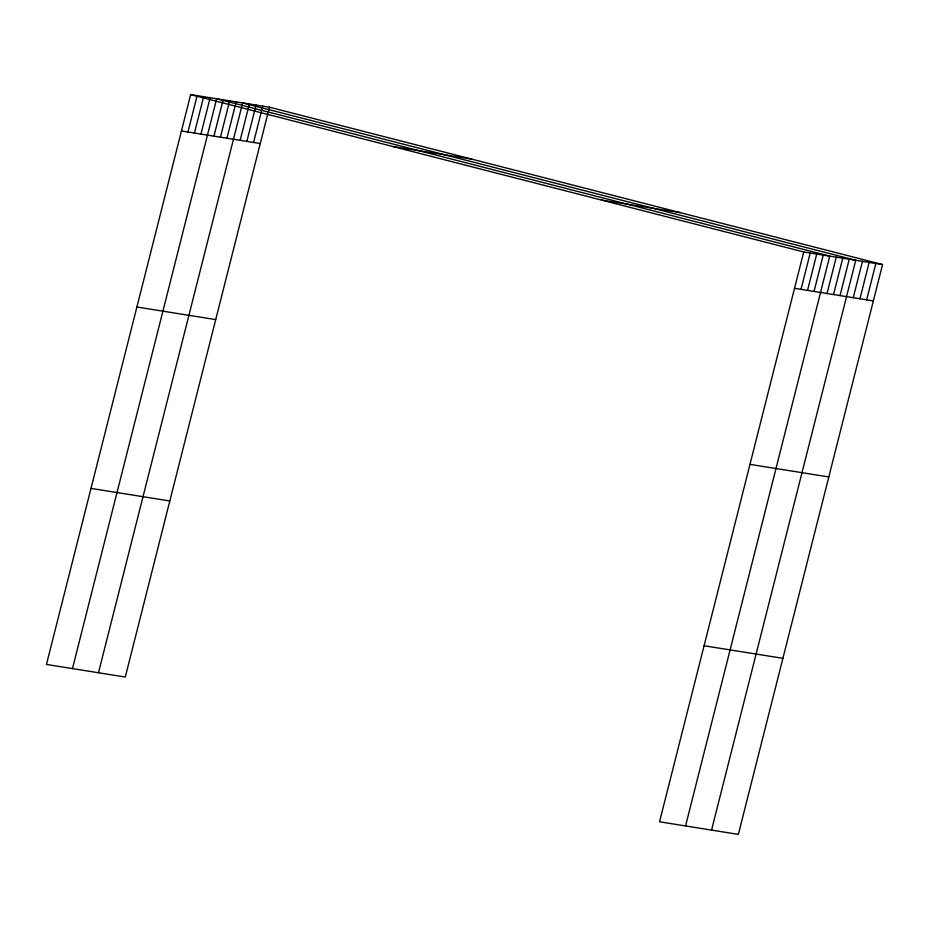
<?xml version="1.0" encoding="UTF-8"?>
<svg xmlns="http://www.w3.org/2000/svg" width="929" height="929" viewBox="0 0 929 929"><rect width="100%" height="100%" fill="white"/><g stroke="black" fill="none" stroke-linecap="round" stroke-linejoin="round"><path stroke-width="1.39" d="M269.456 107.207L190.642 94.619L46.45 664.444L125.276 677.032L269.456 107.207L882.55 264.556L738.358 834.381L659.544 821.793L803.724 251.968L882.55 264.556M187.948 132.011L197.145 95.652M194.451 133.044L203.648 96.697M200.943 134.09L210.151 97.731M72.462 668.601L216.654 98.776L829.736 256.125L685.556 825.951M213.949 136.168L223.157 99.809M220.452 137.202L229.66 100.843M226.955 138.235L236.163 101.888M98.474 672.759L242.666 102.922L855.748 260.271L711.556 830.108M240.158 140.349L249.367 103.99M246.859 141.417L256.067 105.058M253.559 142.485L262.756 106.127M801.03 289.36L810.227 253.002M807.533 290.405L816.73 254.047M814.036 291.439L823.233 255.08M827.042 293.518L836.239 257.159M833.545 294.551L842.742 258.192M840.048 295.585L849.245 259.237M853.252 297.698L862.449 261.339M859.952 298.766L869.149 262.408M866.652 299.835L875.85 263.488M392.955 146.55L471.781 159.126M181.445 130.977L260.259 143.554M601.411 200.049L680.225 212.625M794.527 288.327L873.353 300.903M136.888 307.023L215.714 319.599M749.982 464.372L828.807 476.949M90.996 488.399L169.821 500.986M704.089 645.748L782.903 658.336M190.642 94.619L803.724 251.968"/></g></svg>
